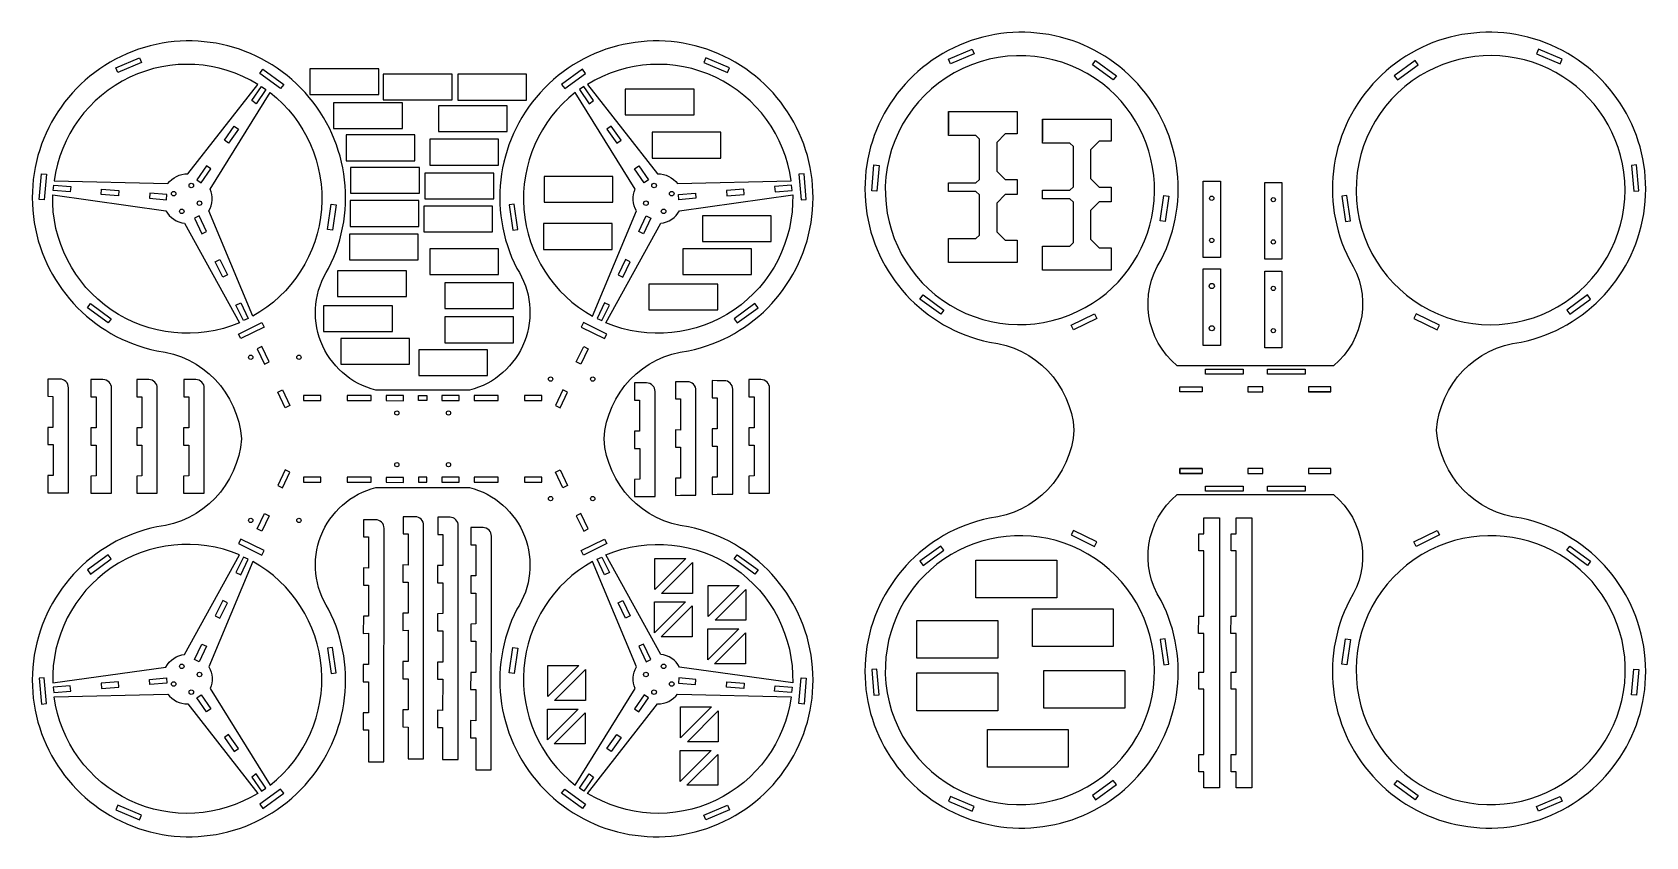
# Model space of a CAD drawing. Extents: x 10247 to 11186, y 4990 to 5458.
import ezdxf

# ---------------------------------------------------------------- set-up
doc = ezdxf.new("R2010")
doc.units = 0
doc.header["$MEASUREMENT"] = 0
doc.layers.get('0').update_dxf_attribs({"linetype": 'CONTINUOUS'})

msp = doc.modelspace()

# ---------------------------------------------------------------- linework, layer by layer
for p, q in [((10444.53, 5246.5), (10430.57, 5246.5)), ((10430.57, 5246.5), (10430.57, 5243.5)), ((10430.57, 5243.5), (10438.53, 5243.5)), ((10438.53, 5243.5), (10444.53, 5243.5)), ((10444.53, 5243.5), (10444.53, 5246.5)), ((10518.44, 5246.5), (10504.48, 5246.5)), ((10504.48, 5246.5), (10504.48, 5243.5)), ((10504.48, 5243.5), (10510.48, 5243.5)), ((10510.48, 5243.5), (10518.44, 5243.5)), ((10518.44, 5243.5), (10518.44, 5246.5)), ((10533.75, 5243.5), (10533.75, 5243.5)), ((10927.94, 5203.96), (10914.98, 5203.96)), ((10914.98, 5203.96), (10914.98, 5200.96)), ((10914.98, 5203.96), (10927.94, 5203.96)), ((10914.98, 5200.96), (10927.94, 5200.96)), ((10927.94, 5203.96), (10927.94, 5200.96)), ((10430.57, 5198.91), (10430.57, 5195.91)), ((10438.53, 5198.91), (10430.57, 5198.91)), ((10430.57, 5195.91), (10444.53, 5195.91)), ((10444.53, 5198.91), (10438.53, 5198.91)), ((10444.53, 5195.91), (10444.53, 5198.91)), ((10510.48, 5198.91), (10504.48, 5198.91)), ((10504.48, 5198.91), (10504.48, 5195.91)), ((10504.48, 5195.91), (10518.44, 5195.91)), ((10518.44, 5198.91), (10510.48, 5198.91)), ((10518.44, 5195.91), (10518.44, 5198.91)), ((10533.75, 5195.91), (10533.75, 5195.91)), ((10926, 5037.49), (10926, 5037.49)), ((10944.8, 5037.49), (10944.8, 5037.49))]:
    msp.add_line(p, q)
for points in [[(10913.49, 5188.76), (10929.86, 5188.76), (11004.33, 5188.76, -0.383379), (11013.67, 5127.15, 2.952054), (11113.54, 5175.06, -0.363439), (11064.4, 5226.26, -0.363439), (11113.54, 5277.46, 2.952054), (11013.67, 5325.37, -0.383378), (11004.33, 5263.76), (10929.86, 5263.76), (10913.49, 5263.76, -0.383378), (10904.15, 5325.37, 2.952007), (10804.28, 5277.46, -0.363445), (10853.42, 5226.26, -0.363439), (10804.28, 5175.06, 2.952054), (10904.15, 5127.15, -0.383379)], [(10378.64, 5427.49, 0.543282), (10260.17, 5371.34), (10326.18, 5369.74, -0.236392), (10337.8, 5375.4)], [(10622.83, 5369.74), (10688.84, 5371.34, 0.543282), (10570.37, 5427.49), (10611.21, 5375.4, -0.236392)], [(10743.65, 5368.17, 0.581675), (10860.01, 5297.61, 0.537233), (10870.18, 5427.74, 0.612577)], [(11065.49, 5293.74, 0.581238), (11173.25, 5376.4, 0.543282), (11054.78, 5432.54, 0.6103)], [(10350.9, 5366.56), (10385.78, 5422.69, -0.537233), (10375.61, 5292.56), (10350.12, 5353.84, 0.233107)], [(10598.11, 5366.56), (10563.23, 5422.69, 0.537233), (10573.4, 5292.56), (10598.89, 5353.84, -0.233107)], [(10367.92, 5288.69, -0.544627), (10259.25, 5363.11), (10325.04, 5353.97, 0.242245), (10336.02, 5346.67)], [(10612.99, 5346.67, 0.242245), (10623.97, 5353.97), (10689.76, 5363.11, -0.544627), (10581.09, 5288.69)], [(10852.33, 5158.77, 0.544627), (10743.65, 5084.35, 0.612577), (10870.18, 5024.78, 0.572226)], [(11054.78, 5019.97, 0.57623), (11174.17, 5084.35, 0.544627), (11065.49, 5158.77, 0.6103)], [(10689.76, 5079.29), (10623.97, 5088.44, 0.242245), (10612.99, 5095.73), (10581.09, 5153.72, -0.544627)], [(10375.61, 5149.85), (10350.12, 5088.57, -0.233107), (10350.9, 5075.85), (10385.78, 5019.72, 0.537233)], [(10598.89, 5088.57), (10573.4, 5149.85, 0.537233), (10563.23, 5019.72), (10598.11, 5075.85, -0.233107)], [(10570.37, 5014.92), (10611.21, 5067.01, 0.236392), (10622.83, 5072.66), (10688.84, 5071.07, -0.543282)]]:
    msp.add_lwpolyline(points, format="xyb", close=True)
for points in [[(10319.87, 5272.4, -0.363445), (10369.02, 5221.2, -0.363439), (10319.88, 5170.01, 2.952054), (10419.75, 5122.09, -0.51627), (10447.33, 5192.91), (10447.33, 5192.91), (10501.69, 5192.91), (10501.69, 5192.91, -0.51627), (10529.27, 5122.09, 2.952054), (10629.14, 5170.01, -0.363439), (10580, 5221.2, -0.363439), (10629.14, 5272.4, 2.952054), (10529.27, 5320.31, -0.51627), (10501.69, 5249.5), (10501.69, 5249.5), (10447.33, 5249.5), (10447.33, 5249.5, -0.51627), (10419.75, 5320.31, 2.952007), (10319.87, 5272.4)], [(10268.4, 5250.92, 0.428458), (10263.4, 5255.92), (10259.4, 5255.92), (10256.4, 5255.95), (10256.4, 5245.95), (10259.41, 5245.92), (10259.41, 5227.83), (10256.4, 5227.86), (10256.4, 5217.86), (10259.45, 5217.83), (10259.45, 5199.87), (10256.4, 5199.78), (10256.4, 5189.78), (10259.4, 5189.87), (10268.4, 5189.87), (10268.4, 5250.92)], [(10293.52, 5250.66, 0.428458), (10288.52, 5255.66), (10284.52, 5255.66), (10281.52, 5255.7), (10281.52, 5245.7), (10284.53, 5245.66), (10284.53, 5227.58), (10281.52, 5227.61), (10281.52, 5217.61), (10284.57, 5217.58), (10284.57, 5199.62), (10281.52, 5199.53), (10281.52, 5189.53), (10284.52, 5189.62), (10293.52, 5189.62), (10293.52, 5250.66)], [(10320.12, 5250.66, 0.428458), (10315.12, 5255.66), (10311.12, 5255.66), (10308.12, 5255.7), (10308.12, 5245.7), (10311.13, 5245.66), (10311.13, 5227.58), (10308.12, 5227.61), (10308.12, 5217.61), (10311.17, 5217.58), (10311.17, 5199.62), (10308.12, 5199.53), (10308.12, 5189.53), (10311.11, 5189.62), (10320.11, 5189.62), (10320.12, 5250.66)], [(10347.45, 5250.66, 0.428458), (10342.46, 5255.66), (10338.46, 5255.66), (10335.46, 5255.7), (10335.46, 5245.7), (10338.46, 5245.66), (10338.46, 5227.58), (10335.45, 5227.61), (10335.45, 5217.61), (10338.51, 5217.58), (10338.51, 5199.62), (10335.45, 5199.53), (10335.45, 5189.53), (10338.45, 5189.62), (10347.45, 5189.62), (10347.46, 5250.66)], [(10609.73, 5248.7, 0.428458), (10604.73, 5253.7), (10600.73, 5253.7), (10597.73, 5253.73), (10597.73, 5243.73), (10600.74, 5243.7), (10600.74, 5225.62), (10597.73, 5225.65), (10597.73, 5215.65), (10600.78, 5215.62), (10600.78, 5197.65), (10597.73, 5197.56), (10597.73, 5187.56), (10600.73, 5187.65), (10609.73, 5187.65), (10609.73, 5248.7)], [(10633.5, 5249.4, 0.428458), (10628.51, 5254.4), (10624.51, 5254.4), (10621.51, 5254.43), (10621.51, 5244.43), (10624.52, 5244.4), (10624.52, 5226.32), (10621.51, 5226.35), (10621.51, 5216.35), (10624.56, 5216.32), (10624.56, 5198.35), (10621.5, 5198.26), (10621.5, 5188.26), (10624.5, 5188.35), (10633.5, 5188.35), (10633.51, 5249.4)], [(10654.87, 5250.03, 0.428458), (10649.87, 5255.03), (10645.87, 5255.03), (10642.87, 5255.06), (10642.87, 5245.06), (10645.88, 5245.03), (10645.88, 5226.95), (10642.87, 5226.98), (10642.87, 5216.98), (10645.92, 5216.95), (10645.92, 5198.98), (10642.87, 5198.89), (10642.87, 5188.89), (10645.87, 5188.98), (10654.87, 5188.98), (10654.87, 5250.03)], [(10676.27, 5250.66, 0.428458), (10671.28, 5255.66), (10667.28, 5255.66), (10664.28, 5255.7), (10664.28, 5245.7), (10667.29, 5245.66), (10667.29, 5227.58), (10664.28, 5227.61), (10664.28, 5217.61), (10667.33, 5217.58), (10667.33, 5199.62), (10664.27, 5199.53), (10664.27, 5189.53), (10667.27, 5189.62), (10676.27, 5189.62), (10676.28, 5250.66)], [(10367.92, 5153.72, 0.544627), (10259.25, 5079.29), (10325.04, 5088.44, -0.242245), (10336.02, 5095.73), (10367.92, 5153.72)], [(10378.64, 5014.92, -0.543282), (10260.17, 5071.07), (10326.18, 5072.66, 0.236392), (10337.8, 5067.01), (10378.64, 5014.92)]]:
    msp.add_lwpolyline(points, format="xyb")
for points in [[(10781.56, 5439.4), (10780.39, 5442.16), (10794.2, 5448.02), (10795.37, 5445.26)], [(11136.26, 5439.4), (11137.43, 5442.16), (11123.62, 5448.02), (11122.45, 5445.26)], [(10310.96, 5440.2), (10297.16, 5434.34), (10295.98, 5437.1), (10309.79, 5442.96)], [(10393.65, 5427.43), (10391.88, 5425.01), (10379.76, 5433.84), (10381.53, 5436.26)], [(10408.95, 5421.53), (10448.95, 5421.53), (10448.95, 5436.53), (10408.95, 5436.53)], [(10555.36, 5427.43), (10557.13, 5425.01), (10569.25, 5433.84), (10567.48, 5436.26)], [(10638.05, 5440.2), (10651.86, 5434.34), (10653.03, 5437.1), (10639.22, 5442.96)], [(10876.29, 5430.06), (10864.17, 5438.89), (10865.93, 5441.32), (10878.06, 5432.49)], [(11041.53, 5430.06), (11053.66, 5438.89), (11051.89, 5441.32), (11039.77, 5432.49)], [(10383.23, 5424.43), (10377.58, 5416.18), (10375.12, 5417.99), (10380.82, 5426.21)], [(10451.58, 5418.5), (10491.58, 5418.5), (10491.58, 5433.5), (10451.58, 5433.5)], [(10494.92, 5418.32), (10534.92, 5418.32), (10534.92, 5433.32), (10494.92, 5433.32)], [(10565.78, 5424.43), (10571.43, 5416.18), (10573.89, 5417.99), (10568.19, 5426.21)], [(10422.68, 5401.74), (10462.68, 5401.74), (10462.68, 5416.74), (10422.68, 5416.74)], [(10592.39, 5409.76), (10632.39, 5409.76), (10632.39, 5424.76), (10592.39, 5424.76)], [(10483.68, 5399.96), (10523.68, 5399.96), (10523.68, 5414.96), (10483.68, 5414.96)], [(10364.82, 5403.13), (10367.33, 5401.42), (10361.62, 5393.21), (10359.12, 5394.91)], [(10430, 5383.03), (10470, 5383.03), (10470, 5398.03), (10430, 5398.03)], [(10584.19, 5403.13), (10581.68, 5401.42), (10587.39, 5393.21), (10589.89, 5394.91)], [(10607.97, 5384.58), (10647.97, 5384.58), (10647.97, 5399.58), (10607.97, 5399.58)], [(10478.62, 5380.53), (10518.62, 5380.53), (10518.62, 5395.53), (10478.62, 5395.53)], [(10345.6, 5370.15), (10351.31, 5378.36), (10348.82, 5380.05), (10343.12, 5371.83)], [(10432.58, 5364.07), (10472.58, 5364.07), (10472.58, 5379.07), (10432.58, 5379.07)], [(10603.41, 5370.15), (10597.7, 5378.36), (10600.19, 5380.05), (10605.89, 5371.83)], [(10740.05, 5380.3), (10738.79, 5365.36), (10735.8, 5365.61), (10737.06, 5380.56)], [(11177.77, 5380.3), (11179.04, 5365.36), (11182.03, 5365.61), (11180.76, 5380.56)], [(10252.66, 5375.5), (10255.65, 5375.25), (10254.38, 5360.3), (10251.39, 5360.55)], [(10475.85, 5360.87), (10515.85, 5360.87), (10515.85, 5375.87), (10475.85, 5375.87)], [(10545.2, 5358.94), (10585.2, 5358.94), (10585.2, 5373.94), (10545.2, 5373.94)], [(10696.35, 5375.5), (10693.37, 5375.25), (10694.63, 5360.3), (10697.62, 5360.55)], [(10928.58, 5371.23), (10938.58, 5371.23), (10938.58, 5326.64), (10928.58, 5326.64)], [(10964.38, 5370.37), (10974.38, 5370.37), (10974.38, 5325.78), (10964.38, 5325.78)], [(10259.88, 5368.72), (10269.85, 5367.96), (10269.51, 5364.92), (10259.54, 5365.74)], [(10287.53, 5363.46), (10287.75, 5366.48), (10297.72, 5365.66), (10297.5, 5362.64)], [(10325.71, 5363.35), (10315.74, 5364.18), (10315.53, 5361.17), (10325.49, 5360.36)], [(10432.23, 5344.85), (10472.23, 5344.85), (10472.23, 5359.85), (10432.23, 5359.85)], [(10623.31, 5363.35), (10633.27, 5364.18), (10633.49, 5361.17), (10623.52, 5360.36)], [(10661.48, 5363.46), (10661.26, 5366.48), (10651.29, 5365.66), (10651.51, 5362.64)], [(10689.14, 5368.72), (10679.16, 5367.96), (10679.5, 5364.92), (10689.47, 5365.74)], [(10905.63, 5362.88), (10908.6, 5362.46), (10906.5, 5347.61), (10903.53, 5348.03)], [(11012.19, 5362.88), (11009.22, 5362.46), (11011.32, 5347.61), (11014.29, 5348.03)], [(10341.71, 5349.61), (10346.03, 5340.59), (10348.73, 5341.92), (10344.41, 5350.94)], [(10419.13, 5342.97), (10421.22, 5357.82), (10424.19, 5357.4), (10422.1, 5342.55)], [(10475.14, 5341.65), (10515.14, 5341.65), (10515.14, 5356.65), (10475.14, 5356.65)], [(10529.88, 5342.97), (10527.79, 5357.82), (10524.82, 5357.4), (10526.91, 5342.55)], [(10607.3, 5349.61), (10602.98, 5340.59), (10600.28, 5341.92), (10604.6, 5350.94)], [(10637.29, 5336.05), (10677.29, 5336.05), (10677.29, 5351.05), (10637.29, 5351.05)], [(10544.74, 5331.47), (10584.74, 5331.47), (10584.74, 5346.47), (10544.74, 5346.47)], [(10431.84, 5325.39), (10471.84, 5325.39), (10471.84, 5340.39), (10431.84, 5340.39)], [(10478.62, 5316.77), (10518.62, 5316.77), (10518.62, 5331.77), (10478.62, 5331.77)], [(10625.84, 5316.77), (10665.84, 5316.77), (10665.84, 5331.77), (10625.84, 5331.77)], [(10360.87, 5316.6), (10358.15, 5315.26), (10353.83, 5324.28), (10356.55, 5325.61)], [(10588.14, 5316.6), (10590.86, 5315.26), (10595.18, 5324.28), (10592.46, 5325.61)], [(10425.03, 5304.06), (10465.03, 5304.06), (10465.03, 5319.06), (10425.03, 5319.06)], [(10928.58, 5320.13), (10938.58, 5320.13), (10938.58, 5275.54), (10928.58, 5275.54)], [(10964.38, 5318.74), (10974.38, 5318.74), (10974.38, 5274.15), (10964.38, 5274.15)], [(10487.32, 5296.98), (10527.32, 5296.98), (10527.32, 5311.98), (10487.32, 5311.98)], [(10606.14, 5296.22), (10646.14, 5296.22), (10646.14, 5311.22), (10606.14, 5311.22)], [(10763.83, 5302.5), (10765.59, 5304.93), (10777.72, 5296.1), (10775.96, 5293.67)], [(11153.99, 5302.5), (11152.23, 5304.93), (11140.1, 5296.1), (11141.87, 5293.67)], [(10291.55, 5288.62), (10279.42, 5297.45), (10281.19, 5299.87), (10293.32, 5291.04)], [(10370.28, 5290.06), (10365.9, 5299.05), (10368.69, 5300.29), (10373.02, 5291.27)], [(10416.86, 5283.64), (10456.86, 5283.64), (10456.86, 5298.64), (10416.86, 5298.64)], [(10578.74, 5290.06), (10583.11, 5299.05), (10580.32, 5300.29), (10575.99, 5291.27)], [(10657.46, 5288.62), (10669.59, 5297.45), (10667.82, 5299.87), (10655.7, 5291.04)], [(10380.9, 5288.82), (10382.23, 5286.13), (10368.77, 5279.51), (10367.44, 5282.2)], [(10487.32, 5277.14), (10527.32, 5277.14), (10527.32, 5292.14), (10487.32, 5292.14)], [(10568.11, 5288.82), (10566.78, 5286.13), (10580.25, 5279.51), (10581.57, 5282.2)], [(10866.63, 5291.18), (10853.17, 5284.56), (10851.85, 5287.26), (10865.31, 5293.87)], [(11051.19, 5291.18), (11064.65, 5284.56), (11065.98, 5287.26), (11052.51, 5293.87)], [(10426.85, 5264.58), (10466.85, 5264.58), (10466.85, 5279.58), (10426.85, 5279.58)], [(10378.15, 5273.64), (10382.46, 5264.62), (10385.16, 5265.95), (10380.84, 5274.97)], [(10472.19, 5258), (10512.19, 5258), (10512.19, 5273), (10472.19, 5273)], [(10570.87, 5273.64), (10566.55, 5264.62), (10563.85, 5265.95), (10568.17, 5274.97)], [(10951.86, 5261.76), (10951.86, 5258.76), (10929.86, 5258.76), (10929.86, 5261.76)], [(10987.96, 5261.76), (10987.96, 5258.76), (10965.96, 5258.76), (10965.96, 5261.76)], [(10397.31, 5240.63), (10394.58, 5239.29), (10390.27, 5248.31), (10392.98, 5249.64)], [(10551.71, 5240.63), (10554.43, 5239.29), (10558.75, 5248.31), (10556.03, 5249.64)], [(10927.94, 5251.55), (10927.94, 5248.55), (10927.94, 5248.55), (10914.98, 5248.55), (10914.98, 5251.55)], [(10954.59, 5251.55), (10954.59, 5248.55), (10963.24, 5248.55), (10963.24, 5251.55)], [(10415.26, 5243.5), (10415.26, 5246.5), (10405.26, 5246.5), (10405.26, 5243.5)], [(10477.01, 5246.5), (10477.01, 5243.5), (10472.01, 5243.5), (10472.01, 5246.5)], [(10495.74, 5243.5), (10495.74, 5246.5), (10485.74, 5246.5), (10485.74, 5243.5)], [(10543.75, 5243.5), (10543.75, 5246.5), (10533.75, 5246.5), (10533.75, 5243.5)], [(10397.31, 5201.78), (10394.58, 5203.12), (10390.27, 5194.1), (10392.98, 5192.76)], [(10551.71, 5201.78), (10554.43, 5203.12), (10558.75, 5194.1), (10556.03, 5192.76)], [(10914.98, 5200.96), (10927.94, 5200.96), (10927.94, 5200.96), (10914.98, 5200.96), (10914.98, 5203.96)], [(10954.59, 5203.96), (10954.59, 5200.96), (10963.24, 5200.96), (10963.24, 5203.96)], [(10989.89, 5203.96), (10989.89, 5200.96), (11002.85, 5200.96), (11002.85, 5203.96)], [(10415.26, 5195.91), (10415.26, 5198.91), (10405.26, 5198.91), (10405.26, 5195.91)], [(10477.01, 5195.91), (10477.01, 5198.91), (10472.01, 5198.91), (10472.01, 5195.91)], [(10495.74, 5195.91), (10495.74, 5198.91), (10485.74, 5198.91), (10485.74, 5195.91)], [(10543.75, 5195.91), (10543.75, 5198.91), (10533.75, 5198.91), (10533.75, 5195.91)], [(10951.86, 5193.76), (10951.86, 5190.76), (10929.86, 5190.76), (10929.86, 5193.76)], [(10987.96, 5193.76), (10987.96, 5190.76), (10965.96, 5190.76), (10965.96, 5193.76)], [(10378.15, 5168.77), (10382.46, 5177.79), (10385.16, 5176.46), (10380.84, 5167.44)], [(10570.87, 5168.77), (10566.55, 5177.79), (10563.85, 5176.46), (10568.17, 5167.44)], [(10380.9, 5153.59), (10382.23, 5156.28), (10368.77, 5162.9), (10367.44, 5160.21)], [(10568.11, 5153.59), (10566.78, 5156.28), (10580.25, 5162.9), (10581.57, 5160.21)], [(10866.63, 5161.34), (10853.17, 5167.95), (10851.85, 5165.26), (10865.31, 5158.64)], [(11051.19, 5161.34), (11064.65, 5167.95), (11065.98, 5165.26), (11052.51, 5158.64)], [(10291.55, 5153.79), (10279.42, 5144.96), (10281.19, 5142.54), (10293.32, 5151.36)], [(10657.46, 5153.79), (10669.59, 5144.96), (10667.82, 5142.54), (10655.7, 5151.36)], [(10763.83, 5150.02), (10765.59, 5147.59), (10777.72, 5156.42), (10775.96, 5158.84)], [(11153.99, 5150.02), (11152.23, 5147.59), (11140.1, 5156.42), (11141.87, 5158.84)], [(10370.28, 5152.35), (10365.9, 5143.36), (10368.69, 5142.12), (10373.02, 5151.13)], [(10578.74, 5152.35), (10583.11, 5143.36), (10580.32, 5142.12), (10575.99, 5151.13)], [(10609.55, 5151.54), (10627.55, 5151.54), (10609.55, 5133.54)], [(10631.52, 5131.25), (10613.52, 5131.25), (10631.52, 5149.25)], [(10843.36, 5150.63), (10843.36, 5128.63), (10796.36, 5128.63), (10796.36, 5150.63)], [(10640.61, 5135.9), (10658.61, 5135.9), (10640.61, 5117.9)], [(10360.87, 5125.81), (10358.15, 5127.15), (10353.83, 5118.13), (10356.55, 5116.79)], [(10588.14, 5125.81), (10590.86, 5127.15), (10595.18, 5118.13), (10592.46, 5116.79)], [(10609.33, 5126.28), (10627.33, 5126.28), (10609.33, 5108.28)], [(10662.58, 5115.6), (10644.58, 5115.6), (10662.58, 5133.6)], [(10631.3, 5105.98), (10613.3, 5105.98), (10631.3, 5123.98)], [(10876.22, 5122.28), (10876.22, 5100.28), (10829.22, 5100.28), (10829.22, 5122.28)], [(10640.38, 5110.63), (10658.38, 5110.63), (10640.38, 5092.63)], [(10662.35, 5090.34), (10644.35, 5090.34), (10662.35, 5108.34)], [(10809.02, 5115.56), (10809.02, 5093.56), (10762.02, 5093.56), (10762.02, 5115.56)], [(10341.71, 5092.8), (10346.03, 5101.82), (10348.73, 5100.49), (10344.41, 5091.47)], [(10419.13, 5099.44), (10421.22, 5084.58), (10424.19, 5085), (10422.1, 5099.86)], [(10529.88, 5099.44), (10527.79, 5084.58), (10524.82, 5085), (10526.91, 5099.86)], [(10607.3, 5092.8), (10602.98, 5101.82), (10600.28, 5100.49), (10604.6, 5091.47)], [(10905.63, 5089.64), (10908.6, 5090.06), (10906.5, 5104.91), (10903.53, 5104.49)], [(11012.19, 5089.64), (11009.22, 5090.06), (11011.32, 5104.91), (11014.29, 5104.49)], [(10547.27, 5089.26), (10565.27, 5089.26), (10547.27, 5071.26)], [(10252.66, 5066.91), (10255.65, 5067.16), (10254.38, 5082.11), (10251.39, 5081.85)], [(10287.53, 5078.95), (10287.75, 5075.92), (10297.72, 5076.74), (10297.5, 5079.76)], [(10325.71, 5079.05), (10315.74, 5078.23), (10315.53, 5081.23), (10325.49, 5082.05)], [(10569.24, 5068.97), (10551.24, 5068.97), (10569.24, 5086.97)], [(10623.31, 5079.05), (10633.27, 5078.23), (10633.49, 5081.23), (10623.52, 5082.05)], [(10661.48, 5078.95), (10661.26, 5075.92), (10651.29, 5076.74), (10651.51, 5079.76)], [(10696.35, 5066.91), (10693.37, 5067.16), (10694.63, 5082.11), (10697.62, 5081.85)], [(10740.05, 5072.21), (10738.79, 5087.16), (10735.8, 5086.91), (10737.06, 5071.96)], [(10809.02, 5084.97), (10809.02, 5062.97), (10762.02, 5062.97), (10762.02, 5084.97)], [(10882.94, 5086.47), (10882.94, 5064.47), (10835.94, 5064.47), (10835.94, 5086.47)], [(11177.77, 5072.21), (11179.04, 5087.16), (11182.03, 5086.91), (11180.76, 5071.96)], [(10259.88, 5073.69), (10269.85, 5074.45), (10269.51, 5077.48), (10259.54, 5076.67)], [(10345.6, 5072.26), (10351.31, 5064.05), (10348.82, 5062.36), (10343.12, 5070.58)], [(10603.41, 5072.26), (10597.7, 5064.05), (10600.19, 5062.36), (10605.89, 5070.58)], [(10689.14, 5073.69), (10679.16, 5074.45), (10679.5, 5077.48), (10689.47, 5076.67)], [(10547.05, 5063.99), (10565.05, 5063.99), (10547.05, 5045.99)], [(10569.02, 5043.7), (10551.02, 5043.7), (10569.02, 5061.7)], [(10624.51, 5065.17), (10642.51, 5065.17), (10624.51, 5047.17)], [(10646.48, 5044.87), (10628.48, 5044.87), (10646.48, 5062.87)], [(10850.08, 5052.14), (10850.08, 5030.14), (10803.08, 5030.14), (10803.08, 5052.14)], [(10364.82, 5039.28), (10367.33, 5040.98), (10361.62, 5049.2), (10359.12, 5047.5)], [(10584.19, 5039.28), (10581.68, 5040.98), (10587.39, 5049.2), (10589.89, 5047.5)], [(10624.29, 5039.9), (10642.29, 5039.9), (10624.29, 5021.9)], [(10646.26, 5019.61), (10628.26, 5019.61), (10646.26, 5037.61)], [(10383.23, 5017.98), (10377.58, 5026.23), (10375.12, 5024.41), (10380.82, 5016.2)], [(10565.78, 5017.98), (10571.43, 5026.23), (10573.89, 5024.41), (10568.19, 5016.2)], [(10876.29, 5022.46), (10864.17, 5013.62), (10865.93, 5011.2), (10878.06, 5020.03)], [(11041.53, 5022.46), (11053.66, 5013.62), (11051.89, 5011.2), (11039.77, 5020.03)], [(10393.65, 5014.98), (10391.88, 5017.4), (10379.76, 5008.57), (10381.53, 5006.14)], [(10555.36, 5014.98), (10557.13, 5017.4), (10569.25, 5008.57), (10567.48, 5006.14)], [(10781.56, 5013.12), (10780.39, 5010.36), (10794.2, 5004.5), (10795.37, 5007.26)], [(11136.26, 5013.12), (11137.43, 5010.36), (11123.62, 5004.5), (11122.45, 5007.26)], [(10310.96, 5002.21), (10297.16, 5008.07), (10295.98, 5005.3), (10309.79, 4999.44)], [(10638.05, 5002.21), (10651.86, 5008.07), (10653.03, 5005.3), (10639.22, 4999.44)]]:
    msp.add_lwpolyline(points, close=True)
for points in [[(10780.41, 5411.64), (10783.41, 5411.64), (10813.41, 5411.64), (10820.41, 5411.64), (10820.41, 5398.68), (10813.41, 5398.68), (10808.46, 5393.73), (10808.46, 5376.98), (10813.41, 5372.03), (10820.41, 5372.03), (10820.41, 5363.38), (10813.41, 5363.38), (10808.46, 5358.43), (10808.46, 5341.68), (10813.41, 5336.73), (10820.41, 5336.73), (10820.41, 5323.77), (10813.41, 5323.77), (10783.41, 5323.77), (10780.41, 5323.77), (10780.41, 5336.73), (10780.41, 5337.73), (10783.41, 5337.73), (10796.41, 5337.73), (10798.41, 5339.73), (10798.41, 5363.21), (10798.41, 5363.21), (10798.41, 5363.21), (10796.41, 5365.21), (10780.41, 5365.21), (10780.41, 5370.21), (10796.41, 5370.21), (10798.41, 5372.21), (10798.41, 5395.68), (10796.41, 5397.68), (10780.41, 5397.68), (10780.41, 5411.64), (10780.41, 5398.68)], [(10835.06, 5407.31), (10838.06, 5407.31), (10868.06, 5407.31), (10875.06, 5407.31), (10875.06, 5394.35), (10868.06, 5394.35), (10863.11, 5389.4), (10863.11, 5372.64), (10868.06, 5367.69), (10875.06, 5367.69), (10875.06, 5359.05), (10868.06, 5359.05), (10863.11, 5354.1), (10863.11, 5337.35), (10868.06, 5332.4), (10875.06, 5332.4), (10875.06, 5319.44), (10868.06, 5319.44), (10838.06, 5319.44), (10835.06, 5319.44), (10835.06, 5332.4), (10835.06, 5333.4), (10838.06, 5333.4), (10851.06, 5333.4), (10853.06, 5335.4), (10853.06, 5358.87), (10853.06, 5358.87), (10853.06, 5358.87), (10851.06, 5360.87), (10835.06, 5360.87), (10835.06, 5365.87), (10851.06, 5365.87), (10853.06, 5367.87), (10853.06, 5391.35), (10851.06, 5393.35), (10835.06, 5393.35), (10835.06, 5407.31), (10835.06, 5394.35)], [(11002.85, 5248.55), (10989.89, 5248.55), (11002.85, 5248.55), (11002.85, 5251.55), (10989.89, 5251.55), (10989.89, 5248.55)], [(10453.27, 5243.5), (10453.27, 5243.5), (10463.27, 5243.37), (10463.27, 5246.37), (10453.27, 5246.37), (10453.27, 5243.5)], [(10453.27, 5195.91), (10453.27, 5195.91), (10463.27, 5195.78), (10463.27, 5198.78), (10453.27, 5198.78), (10453.27, 5195.91)], [(10447.29, 5174.12), (10443.06, 5174.12), (10440.06, 5174.16), (10440.04, 5164.16), (10443.05, 5164.12), (10443.05, 5146.04), (10440.02, 5146.07), (10440.01, 5136.07), (10443.05, 5136.04), (10443.04, 5118.08), (10439.99, 5117.99), (10439.98, 5107.99), (10442.98, 5108.08), (10442.96, 5089.87), (10439.96, 5089.9), (10439.95, 5079.9), (10442.96, 5079.87), (10442.95, 5061.79), (10439.93, 5061.82), (10439.91, 5051.82), (10442.95, 5051.79), (10442.95, 5033.24), (10451.95, 5033.24), (10452.05, 5169.36)], [(10470.32, 5175.85), (10466.09, 5175.85), (10463.09, 5175.88), (10463.07, 5165.88), (10466.08, 5165.85), (10466.08, 5147.77), (10463.05, 5147.8), (10463.04, 5137.8), (10466.08, 5137.77), (10466.07, 5119.8), (10463.02, 5119.71), (10463.01, 5109.71), (10466.01, 5109.8), (10465.99, 5091.6), (10462.99, 5091.63), (10462.98, 5081.63), (10465.99, 5081.6), (10465.98, 5063.51), (10462.96, 5063.55), (10462.94, 5053.55), (10465.98, 5053.51), (10465.98, 5034.97), (10474.98, 5034.97), (10475.08, 5171.08)], [(10490.47, 5175.56), (10486.24, 5175.56), (10483.24, 5175.6), (10483.23, 5165.6), (10486.24, 5165.56), (10486.23, 5147.48), (10483.21, 5147.51), (10483.19, 5137.51), (10486.23, 5137.48), (10486.23, 5119.51), (10483.17, 5119.43), (10483.16, 5109.43), (10486.16, 5109.51), (10486.14, 5091.31), (10483.14, 5091.34), (10483.13, 5081.34), (10486.14, 5081.31), (10486.13, 5063.22), (10483.11, 5063.26), (10483.1, 5053.26), (10486.13, 5053.22), (10486.13, 5034.68), (10495.13, 5034.68), (10495.23, 5170.8)], [(10926, 5117.97), (10928.87, 5117.97), (10929, 5155.97), (10926, 5155.97), (10926, 5165.97), (10929, 5165.97), (10929, 5175.3), (10938, 5175.3), (10938, 5018.15), (10929, 5018.15), (10929, 5027.49), (10926, 5027.49), (10926, 5037.49), (10929, 5037.49), (10929, 5075.49), (10926, 5075.49), (10926, 5085.49), (10929, 5085.49), (10928.87, 5107.97), (10925.87, 5107.97), (10926, 5117.96), (10926, 5117.96)], [(10944.8, 5117.97), (10947.68, 5117.97), (10947.8, 5155.97), (10944.8, 5155.97), (10944.8, 5165.97), (10947.8, 5165.97), (10947.8, 5175.3), (10956.8, 5175.3), (10956.8, 5018.15), (10947.8, 5018.15), (10947.8, 5027.49), (10944.8, 5027.49), (10944.8, 5037.49), (10947.8, 5037.49), (10947.8, 5075.49), (10944.8, 5075.49), (10944.8, 5085.49), (10947.8, 5085.49), (10947.68, 5107.97), (10944.68, 5107.97), (10944.8, 5117.96), (10944.8, 5117.96)], [(10509.76, 5169.52), (10505.53, 5169.52), (10502.53, 5169.56), (10502.51, 5159.56), (10505.52, 5159.52), (10505.52, 5141.44), (10502.49, 5141.47), (10502.48, 5131.47), (10505.52, 5131.44), (10505.51, 5113.47), (10502.46, 5113.39), (10502.45, 5103.39), (10505.45, 5103.47), (10505.43, 5085.27), (10502.43, 5085.3), (10502.42, 5075.3), (10505.43, 5075.27), (10505.42, 5057.18), (10502.39, 5057.22), (10502.38, 5047.22), (10505.42, 5047.18), (10505.42, 5028.64), (10514.42, 5028.64), (10514.52, 5164.75)]]:
    msp.add_lwpolyline(points)
for centre, radius in [((10339.88, 5368.58), 1.32), ((10609.13, 5368.58), 1.32), ((10329.61, 5363.84), 1.32), ((10619.4, 5363.84), 1.32), ((10933.58, 5361.23), 1.25), ((10969.38, 5360.37), 1.25), ((10334.36, 5353.57), 1.32), ((10344.63, 5358.31), 1.32), ((10604.39, 5358.31), 1.32), ((10614.66, 5353.57), 1.32), ((10933.58, 5336.64), 1.25), ((10969.38, 5335.78), 1.25), ((10933.58, 5310.13), 1.5), ((10969.38, 5308.74), 1.25), ((10933.58, 5285.54), 1.5), ((10969.38, 5284.15), 1.25), ((10374.5, 5268.7), 1.25), ((10402.5, 5268.7), 1.25), ((10548.95, 5255.95), 1.25), ((10573.45, 5255.95), 1.25), ((10459.48, 5236.23), 1.25), ((10489.53, 5236.23), 1.25), ((10459.48, 5206.18), 1.25), ((10489.53, 5206.18), 1.25), ((10548.95, 5186.45), 1.25), ((10548.95, 5186.45), 1.25), ((10573.45, 5186.45), 1.25), ((10573.45, 5186.45), 1.25), ((10374.5, 5173.7), 1.25), ((10374.5, 5173.7), 1.25), ((10402.5, 5173.7), 1.25), ((10402.5, 5173.7), 1.25), ((10334.36, 5088.84), 1.32), ((10614.66, 5088.84), 1.32), ((10329.61, 5078.57), 1.32), ((10344.63, 5084.1), 1.32), ((10604.39, 5084.1), 1.32), ((10619.4, 5078.57), 1.32), ((10339.88, 5073.83), 1.32), ((10609.13, 5073.83), 1.32)]:
    msp.add_circle(centre, radius)
for centre in [(10447.17, 5169.24), (10470.2, 5170.97), (10490.35, 5170.68), (10509.64, 5164.64)]:
    msp.add_arc(centre, 4.88, 358.5924, 91.36485)

doc.saveas('drawing.dxf')
